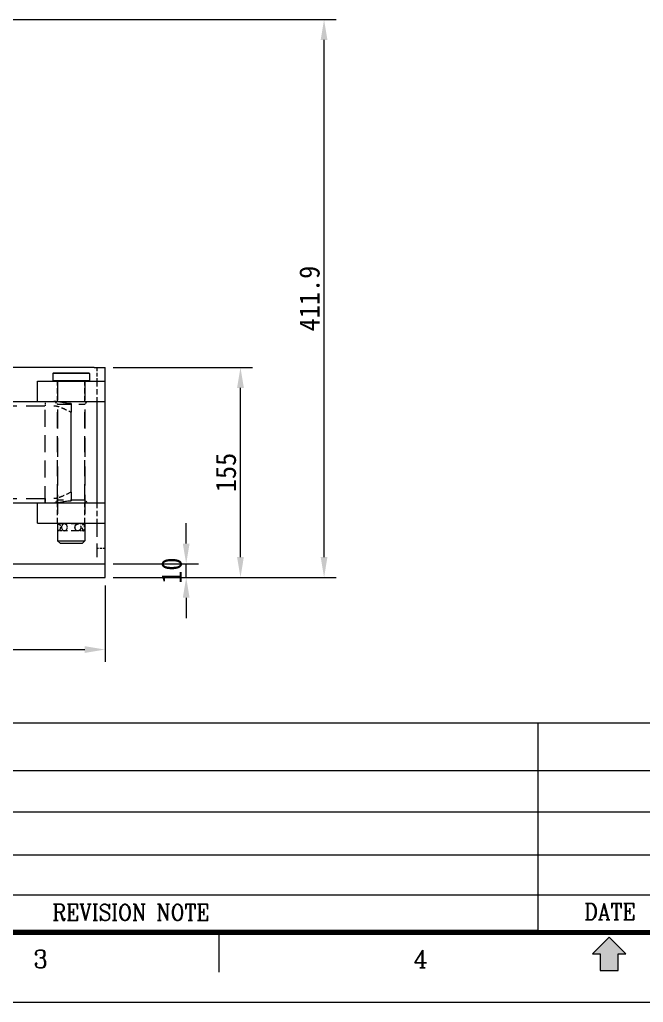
# Model space of a CAD drawing. Header units: millimetres. Extents: x 36 to 2484, y 36 to 1746.
# Drawn here: x 827 to 1288, y 36 to 762 of the extents above; entities that cross this region are included whole.
import ezdxf
from ezdxf.enums import TextEntityAlignment as Align

# ---------------------------------------------------------------- set-up
doc = ezdxf.new("R2010")
doc.units = ezdxf.units.MM
doc.header["$LTSCALE"] = 6
doc.linetypes.add('HIDDEN', pattern=[9.525, 6.35, -3.175])
doc.layers.get('0').update_dxf_attribs({"lineweight": 18})
for name, color, linetype, lineweight in [('SkizziergeometrieWIN-ISO', 7, 'Continuous', 50), ('가는실선_A4', 7, 'Continuous', 5), ('굵은실선_A3', 7, 'Continuous', 18), ('제목(ISO)', 7, 'Continuous', 50)]:
    doc.layers.add(name, color=color, linetype=linetype, lineweight=lineweight)
doc.layers.add('가는실선_A3', color=9, linetype='Continuous', lineweight=5, true_color=0x808080)
doc.layers.add('가는파선_A3', color=7, linetype='HIDDEN', lineweight=13, true_color=0x008000)
doc.styles.add('치수문자_A3(2.5)', font='')
doc.styles.add('텍스트 스타일12', font='tahoma.ttf')
doc.styles.add('텍스트 스타일171', font='ROMANC.shx', dxfattribs={"width": 0.9})
doc.styles.add('텍스트 스타일36', font='ROMANC.shx', dxfattribs={"width": 0.941937})
doc.styles.get('치수문자_A3(2.5)').set_extended_font_data('GulimChe')
doc.dimstyles.new('치수_A3(2.5)', dxfattribs={"dimscale": 6, "dimtxt": 2.5, "dimasz": 2.5, "dimexe": 1.5, "dimexo": 1, "dimgap": 0.5, "dimtad": 1, "dimtoh": 1, "dimdec": 1, "dimrnd": 1e-08, "dimdsep": 46, "dimtxsty": '치수문자_A3(2.5)', "dimcen": 0.09, "dimdle": 10, "dimclrd": 8, "dimclre": 8, "dimclrt": 7, "dimadec": 1, "dimazin": 2, "dimtfac": 0.8, "dimtmove": 0, "dimatfit": 3, "dimfxl": 1, "dimtolj": 1, "dimtzin": 0, "dimlwd": -1, "dimlwe": -1, "dimarcsym": 0})

# ---------------------------------------------------------------- blocks, each defined once
blk = doc.blocks.new('경계 A3_경계')
blk.add_hatch(color=7).paths.add_polyline_path([(211.52, 9.9), (211.52, 11.96), (212.48, 11.96), (210.42, 14.01), (208.36, 11.96), (209.32, 11.96), (209.32, 9.9)])
for p, q in [((210.42, 14.01), (208.36, 11.96)), ((212.48, 11.96), (210.42, 14.01)), ((208.36, 11.96), (209.32, 11.96)), ((209.32, 11.96), (209.32, 9.9)), ((211.52, 9.9), (211.52, 11.96)), ((211.52, 11.96), (212.48, 11.96)), ((209.32, 9.9), (211.52, 9.9))]:
    blk.add_line(p, q)
at = {"color": 7}
for p, q in [((210.42, 14.01), (208.36, 11.96)), ((212.48, 11.96), (210.42, 14.01)), ((208.36, 11.96), (209.32, 11.96)), ((209.32, 11.96), (209.32, 9.9)), ((211.52, 9.9), (211.52, 11.96)), ((211.52, 11.96), (212.48, 11.96)), ((209.32, 9.9), (211.52, 9.9))]:
    blk.add_line(p, q, dxfattribs=at)
at = {"layer": 'SkizziergeometrieWIN-ISO', "lineweight": 18}
blk.add_line((414, 6), (6, 6), dxfattribs=at)
at = {"layer": '가는실선_A3', "color": 7, "lineweight": 60}
blk.add_line((19.02, 14.6), (401.22, 14.6), dxfattribs=at)
at = {"layer": '가는실선_A3', "color": 7}
blk.add_line((162.34, 14.6), (162.34, 9.7), dxfattribs=at)
at = {"layer": '가는실선_A3', "color": 7, "style": '텍스트 스타일36', "width": 0.941937}
for s, p in [('3', (140.38, 11.34)), ('4', (187.21, 11.34))]:
    blk.add_text(s, height=2.2, dxfattribs=at).set_placement(p, align=Align.MIDDLE_CENTER)
blk = doc.blocks.new('제목 블록 A3_표제란')
at = {"layer": '가는실선_A4', "lineweight": 13}
for p, q in [((25.42, 38.66), (269.12, 38.66)), ((208.17, 38.66), (208.17, 13.12)), ((25.42, 32.81), (269.12, 32.81))]:
    blk.add_line(p, q, dxfattribs=at)
at = {"layer": '가는실선_A4', "color": 7}
for p, q in [((269.09, 27.68), (25.42, 27.68)), ((269.12, 22.4), (25.42, 22.4)), ((269.12, 17.47), (52.65, 17.47))]:
    blk.add_line(p, q, dxfattribs=at)
at = {"layer": '가는실선_A4'}
for p, q in [((25.42, 13.12), (407.76, 13.12)), ((208.17, 13.12), (25.42, 13.12))]:
    blk.add_line(p, q, dxfattribs=at)
at = {"layer": '가는실선_A3', "color": 7, "style": '텍스트 스타일12'}
blk.add_attdef('질량\\P1;_001', (38.29, 15.49), '', height=2, dxfattribs=at)
at = {"layer": '가는실선_A4', "color": 7, "style": '텍스트 스타일171', "width": 0.9}
for s, p in [('REVISION NOTE', (148.38, 14.33)), ('DATE', (213.9, 14.44))]:
    blk.add_text(s, height=2, dxfattribs=at).set_placement(p)
at = {"layer": '가는실선_A4', "color": 7, "style": '텍스트 스타일12'}
blk.add_attdef('설명', text='', height=2, dxfattribs=at).set_placement((331.27, 35.73), align=Align.MIDDLE_LEFT)
blk.add_attdef('SCALE_001', (273.43, 32.87), '', height=2, dxfattribs=at)
blk.add_attdef('프로젝트', text='', height=2, dxfattribs=at).set_placement((340.77, 28.27), align=Align.MIDDLE_CENTER)
at = {"layer": '가는실선_A4', "style": '텍스트 스타일12'}
blk.add_attdef('리비전_번호', text='', height=2, dxfattribs=at).set_placement((388.38, 15.27), align=Align.MIDDLE_CENTER)
at = {"layer": '제목(ISO)', "style": '텍스트 스타일12'}
for tag, p in [('관리자', (373.93, 36.39)), ('공급업자', (383.08, 28.64))]:
    blk.add_attdef(tag, text='', height=2, dxfattribs=at).set_placement(p, align=Align.TOP_LEFT)
blk = doc.blocks.new('*D21')
at = {"layer": 'Defpoints', "color": 0, "transparency": 16777216}
for p in [(289.92, 349.82), (889.92, 349.82), (889.92, 296.55)]:
    blk.add_point(p, dxfattribs=at)
at = {"layer": '가는실선_A4', "color": 8, "transparency": 16777216}
for p, q in [((289.92, 343.82), (289.92, 287.55)), ((889.92, 343.82), (889.92, 287.55)), ((304.92, 296.55), (874.92, 296.55))]:
    blk.add_line(p, q, dxfattribs=at)
for points in [[(304.92, 299.05), (304.92, 294.05), (289.92, 296.55)], [(874.92, 299.05), (874.92, 294.05), (889.92, 296.55)]]:
    blk.add_solid(points, dxfattribs=at)
at = {"layer": '가는실선_A4', "color": 7, "transparency": 16777216, "insert": (589.92, 307.22), "char_height": 15, "attachment_point": 5, "style": '치수문자_A3(2.5)'}
blk.add_mtext('\\A1;600', dxfattribs=at)
blk = doc.blocks.new('*D22')
at = {"layer": 'Defpoints', "color": 0, "transparency": 16777216}
for p in [(889.92, 504.82), (990.03, 504.82), (889.92, 349.82)]:
    blk.add_point(p, dxfattribs=at)
at = {"layer": '가는실선_A4', "color": 8, "transparency": 16777216}
for p, q in [((895.92, 504.82), (999.03, 504.82)), ((990.03, 364.82), (990.03, 489.82)), ((895.92, 349.82), (999.03, 349.82))]:
    blk.add_line(p, q, dxfattribs=at)
for points in [[(987.53, 489.82), (992.53, 489.82), (990.03, 504.82)], [(987.53, 364.82), (992.53, 364.82), (990.03, 349.82)]]:
    blk.add_solid(points, dxfattribs=at)
at = {"layer": '가는실선_A4', "color": 7, "transparency": 16777216, "insert": (979.33, 427.32), "char_height": 15, "attachment_point": 5, "rotation": 90, "style": '치수문자_A3(2.5)'}
blk.add_mtext('\\A1;155', dxfattribs=at)
blk = doc.blocks.new('*D23')
at = {"layer": 'Defpoints', "color": 0, "transparency": 16777216}
for p in [(798.74, 761.74), (1051.83, 761.74), (889.92, 349.82)]:
    blk.add_point(p, dxfattribs=at)
at = {"layer": '가는실선_A4', "color": 8, "transparency": 16777216}
for p, q in [((804.74, 761.74), (1060.83, 761.74)), ((1051.83, 364.82), (1051.83, 746.74)), ((895.92, 349.82), (1060.83, 349.82))]:
    blk.add_line(p, q, dxfattribs=at)
for points in [[(1049.33, 746.74), (1054.33, 746.74), (1051.83, 761.74)], [(1049.33, 364.82), (1054.33, 364.82), (1051.83, 349.82)]]:
    blk.add_solid(points, dxfattribs=at)
at = {"layer": '가는실선_A4', "color": 7, "transparency": 16777216, "insert": (1041.13, 555.78), "char_height": 15, "attachment_point": 5, "rotation": 90, "style": '치수문자_A3(2.5)'}
blk.add_mtext('\\A1;411.9', dxfattribs=at)
blk = doc.blocks.new('*D30')
at = {"layer": 'Defpoints', "color": 0, "transparency": 16777216}
for p in [(889.92, 359.82), (949.92, 359.82), (889.92, 349.82)]:
    blk.add_point(p, dxfattribs=at)
at = {"layer": '가는실선_A4', "color": 8, "transparency": 16777216}
for p, q in [((949.92, 374.82), (949.92, 389.82)), ((895.92, 359.82), (958.92, 359.82)), ((949.92, 349.82), (949.92, 359.82)), ((895.92, 349.82), (958.92, 349.82)), ((949.92, 334.82), (949.92, 319.82))]:
    blk.add_line(p, q, dxfattribs=at)
for points in [[(947.42, 374.82), (952.42, 374.82), (949.92, 359.82)], [(947.42, 334.82), (952.42, 334.82), (949.92, 349.82)]]:
    blk.add_solid(points, dxfattribs=at)
at = {"layer": '가는실선_A4', "color": 7, "transparency": 16777216, "insert": (939.22, 354.82), "char_height": 15, "attachment_point": 5, "rotation": 90, "style": '치수문자_A3(2.5)'}
blk.add_mtext('\\A1;10', dxfattribs=at)

msp = doc.modelspace()

# ---------------------------------------------------------------- linework, layer by layer
at = {"layer": '가는파선_A3', "ltscale": 0.068789}
msp.add_line((883.917, 504.819), (883.917, 494.819), dxfattribs=at)
at = {"layer": '가는파선_A3', "ltscale": 0.103234}
for p, q in [((854.917, 479.819), (854.917, 494.819)), ((874.917, 479.819), (874.917, 494.819)), ((883.917, 494.819), (883.917, 479.819)), ((854.917, 389.819), (854.917, 404.819)), ((874.917, 389.819), (874.917, 404.819)), ((883.917, 404.819), (883.917, 389.819))]:
    msp.add_line(p, q, dxfattribs=at)
at = {"layer": '가는파선_A3', "ltscale": 0.367454}
for p, q in [((854.917, 494.819), (854.917, 389.819)), ((874.917, 494.819), (874.917, 389.819))]:
    msp.add_line(p, q, dxfattribs=at)
at = {"layer": '가는파선_A3', "ltscale": 0.021944}
for p, q in [((845.617, 479.819), (845.617, 476.619)), ((845.617, 408.019), (845.617, 404.819))]:
    msp.add_line(p, q, dxfattribs=at)
at = {"layer": '가는파선_A3', "ltscale": 0.328084}
for p, q in [((845.617, 404.819), (845.617, 479.819)), ((883.917, 479.819), (883.917, 404.819))]:
    msp.add_line(p, q, dxfattribs=at)
at = {"layer": '가는파선_A3', "ltscale": 0.019385}
for p, q in [((854.917, 477.819), (852.917, 479.819)), ((874.917, 477.819), (876.917, 479.819)), ((854.917, 406.819), (852.917, 404.819)), ((874.917, 406.819), (876.917, 404.819))]:
    msp.add_line(p, q, dxfattribs=at)
at = {"layer": '가는파선_A3', "ltscale": 0.358754}
for p, q in [((667.654, 476.619), (852.179, 476.619)), ((667.654, 408.019), (852.179, 408.019))]:
    msp.add_line(p, q, dxfattribs=at)
at = {"layer": '가는파선_A3', "ltscale": 0.274855}
for p, q in [((854.917, 477.819), (874.917, 477.819)), ((874.917, 406.819), (854.917, 406.819))]:
    msp.add_line(p, q, dxfattribs=at)
at = {"layer": '가는파선_A3', "ltscale": 0.310586}
for p, q in [((854.917, 406.819), (854.917, 477.819)), ((874.917, 406.819), (874.917, 477.819))]:
    msp.add_line(p, q, dxfattribs=at)
at = {"layer": '가는파선_A3', "ltscale": 0.0307}
for p, q in [((859.798, 389.319), (855.658, 389.319)), ((874.175, 389.319), (870.036, 389.319)), ((859.798, 384.319), (855.658, 384.319)), ((874.175, 384.319), (870.036, 384.319))]:
    msp.add_line(p, q, dxfattribs=at)
at = {"layer": '가는파선_A3', "ltscale": 0.137678}
for p, q in [((870.036, 389.319), (859.798, 389.319)), ((870.036, 384.319), (859.798, 384.319))]:
    msp.add_line(p, q, dxfattribs=at)
at = {"layer": '가는파선_A3', "ltscale": 0.262467}
msp.add_line((883.917, 389.819), (883.917, 359.819), dxfattribs=at)
at = {"layer": '가는파선_A3', "ltscale": 0.041233}
msp.add_line((889.917, 371.086), (883.917, 371.086), dxfattribs=at)
at = {"layer": '가는파선_A3', "ltscale": 0.102128}
msp.add_open_spline([(852.179, 476.619), (852.972, 476.619), (853.884, 476.461), (855.783, 475.942), (856.77, 475.583), (858.798, 474.763), (860.03, 474.204), (862.516, 473.017), (863.77, 472.39), (864.917, 471.819)], degree=3, knots=[-1.4013318, -1.4013318, -1.4013318, -1.4013318, -1.0849597, -1.0849597, -0.7685876, -0.7685876, -0.3842938, -0.3842938, 0, 0, 0, 0], dxfattribs=at)
at = {"layer": '가는파선_A3', "ltscale": 0.10213}
msp.add_open_spline([(864.917, 412.819), (862.77, 411.748), (860.459, 410.587), (857.161, 409.199), (856.089, 408.796), (854.049, 408.207), (853.081, 408.019), (852.179, 408.019)], degree=3, knots=[-4.5300204, -4.5300204, -4.5300204, -4.5300204, -3.8103094, -3.8103094, -3.4504539, -3.4504539, -3.0905984, -3.0905984, -3.0905984, -3.0905984], dxfattribs=at)
at = {"layer": '가는파선_A3', "ltscale": 0.108529}
for points in [[(856.897, 386.819), (856.897, 387.134), (856.857, 387.469), (856.704, 388.085), (856.592, 388.365), (856.351, 388.808), (856.207, 389), (855.919, 389.255), (855.777, 389.319), (855.539, 389.319), (855.427, 389.255), (855.25, 389), (855.183, 388.808), (855.089, 388.365), (855.056, 388.085), (855.016, 387.469), (855.007, 387.134), (855.007, 386.503), (855.016, 386.168), (855.056, 385.552), (855.089, 385.272), (855.183, 384.83), (855.25, 384.637), (855.427, 384.382), (855.539, 384.319), (855.777, 384.319), (855.919, 384.382), (856.207, 384.637), (856.351, 384.83), (856.592, 385.272), (856.704, 385.552), (856.857, 386.168), (856.897, 386.503), (856.897, 386.819)], [(867.726, 386.819), (867.726, 386.503), (867.789, 386.168), (868.039, 385.552), (868.226, 385.272), (868.647, 384.83), (868.909, 384.637), (869.468, 384.382), (869.765, 384.319), (870.307, 384.319), (870.587, 384.382), (871.085, 384.637), (871.304, 384.83), (871.644, 385.272), (871.787, 385.552), (871.975, 386.168), (872.021, 386.503), (872.021, 387.134), (871.975, 387.469), (871.787, 388.085), (871.644, 388.365), (871.304, 388.808), (871.085, 389), (870.587, 389.255), (870.307, 389.319), (869.765, 389.319), (869.468, 389.255), (868.909, 389), (868.647, 388.808), (868.226, 388.365), (868.039, 388.085), (867.789, 387.469), (867.726, 387.134), (867.726, 386.819)], [(874.826, 386.819), (874.826, 386.503), (874.818, 386.168), (874.778, 385.552), (874.744, 385.272), (874.651, 384.83), (874.584, 384.637), (874.406, 384.382), (874.295, 384.319), (874.056, 384.319), (873.914, 384.382), (873.627, 384.637), (873.482, 384.83), (873.241, 385.272), (873.129, 385.552), (872.977, 386.168), (872.937, 386.503), (872.937, 387.134), (872.977, 387.469), (873.129, 388.085), (873.241, 388.365), (873.482, 388.808), (873.627, 389), (873.914, 389.255), (874.056, 389.319), (874.295, 389.319), (874.406, 389.255), (874.584, 389), (874.651, 388.808), (874.744, 388.365), (874.778, 388.085), (874.818, 387.469), (874.826, 387.134), (874.826, 386.819)]]:
    msp.add_open_spline(points, degree=3, knots=[0, 0, 0, 0, 0.0946121, 0.0946121, 0.1892241, 0.1892241, 0.2838229, 0.2838229, 0.3784218, 0.3784218, 0.4730206, 0.4730206, 0.5676194, 0.5676194, 0.6622315, 0.6622315, 0.7568436, 0.7568436, 0.8514556, 0.8514556, 0.9460677, 0.9460677, 1.0406665, 1.0406665, 1.1352653, 1.1352653, 1.2298642, 1.2298642, 1.324463, 1.324463, 1.419075, 1.419075, 1.5136871, 1.5136871, 1.5136871, 1.5136871], dxfattribs=at)
at = {"layer": '굵은실선_A3'}
for p, q in [((881.917, 504.819), (814.917, 504.819)), ((851.917, 500.819), (851.417, 500.319)), ((851.917, 500.819), (877.917, 500.819)), ((877.917, 500.819), (878.417, 500.319)), ((881.917, 504.819), (889.917, 504.819)), ((889.917, 494.819), (889.917, 504.819)), ((839.917, 479.819), (839.917, 494.819)), ((839.917, 494.819), (889.917, 494.819)), ((878.417, 500.319), (851.417, 500.319)), ((851.417, 500.319), (851.417, 495.319)), ((851.417, 495.319), (878.417, 495.319)), ((851.917, 494.819), (851.417, 495.319)), ((877.917, 494.819), (878.417, 495.319)), ((878.417, 500.319), (878.417, 495.319)), ((889.917, 479.819), (889.917, 494.819)), ((667.654, 479.819), (844.551, 479.819)), ((844.551, 479.819), (889.917, 479.819)), ((884.217, 404.819), (884.217, 479.819)), ((889.917, 404.819), (889.917, 479.819)), ((864.917, 478.219), (864.917, 471.819)), ((864.917, 412.819), (864.917, 471.819)), ((864.917, 412.819), (864.917, 406.419)), ((667.654, 404.819), (844.551, 404.819)), ((839.917, 389.819), (839.917, 404.819)), ((844.551, 404.819), (889.917, 404.819)), ((889.917, 389.819), (889.917, 404.819)), ((839.917, 389.819), (889.917, 389.819)), ((854.917, 389.819), (854.917, 376.819)), ((874.917, 389.819), (874.917, 376.819)), ((889.917, 359.819), (889.917, 389.819)), ((854.917, 376.819), (874.917, 376.819)), ((856.917, 374.819), (854.917, 376.819)), ((872.917, 374.819), (856.917, 374.819)), ((872.917, 374.819), (874.917, 376.819)), ((289.917, 359.819), (889.917, 359.819)), ((889.917, 349.819), (889.917, 359.819)), ((289.917, 349.819), (889.917, 349.819))]:
    msp.add_line(p, q, dxfattribs=at)
for points, knots in [([(864.917, 478.219), (863.783, 478.219), (862.621, 478.298), (860.318, 478.582), (859.175, 478.783), (855.891, 479.399), (853.867, 479.818), (852.179, 479.819)], [2.7011615, 2.7011615, 2.7011615, 2.7011615, 3.0412429, 3.0412429, 3.3813242, 3.3813242, 4.0546193, 4.0546193, 4.0546193, 4.0546193]), ([(852.179, 404.819), (853.867, 404.819), (855.891, 405.238), (859.175, 405.854), (860.318, 406.055), (862.621, 406.339), (863.783, 406.419), (864.917, 406.419)], [6.7500266, 6.7500266, 6.7500266, 6.7500266, 7.4233216, 7.4233216, 7.763403, 7.763403, 8.1034844, 8.1034844, 8.1034844, 8.1034844]), ([(857.813, 386.819), (857.813, 387.134), (857.858, 387.469), (858.047, 388.085), (858.19, 388.365), (858.529, 388.808), (858.749, 389), (859.247, 389.255), (859.527, 389.319), (860.069, 389.319), (860.365, 389.255), (860.924, 389), (861.186, 388.808), (861.607, 388.365), (861.794, 388.085), (862.045, 387.469), (862.108, 387.134), (862.108, 386.503), (862.045, 386.168), (861.794, 385.552), (861.607, 385.272), (861.186, 384.83), (860.924, 384.637), (860.365, 384.382), (860.069, 384.319), (859.527, 384.319), (859.247, 384.382), (858.749, 384.637), (858.529, 384.83), (858.19, 385.272), (858.047, 385.552), (857.858, 386.168), (857.813, 386.503), (857.813, 386.819)], [0, 0, 0, 0, 0.0946121, 0.0946121, 0.1892241, 0.1892241, 0.2838229, 0.2838229, 0.3784218, 0.3784218, 0.4730206, 0.4730206, 0.5676194, 0.5676194, 0.6622315, 0.6622315, 0.7568436, 0.7568436, 0.8514556, 0.8514556, 0.9460677, 0.9460677, 1.0406665, 1.0406665, 1.1352653, 1.1352653, 1.2298642, 1.2298642, 1.324463, 1.324463, 1.419075, 1.419075, 1.5136871, 1.5136871, 1.5136871, 1.5136871])]:
    msp.add_open_spline(points, degree=3, knots=knots, dxfattribs=at)

# ---------------------------------------------------------------- block references
at = {"xscale": 6, "yscale": 6, "zscale": 6}
for name, p in [('경계 A3_경계', (0, 0)), ('제목 블록 A3_표제란', (-39.279, 10.418))]:
    msp.add_blockref(name, p, dxfattribs=at)

# ---------------------------------------------------------------- dimensions: what is measured, and where the dimension line sits
at = {"layer": '가는실선_A4', "color": 8, "true_color": 0x808080}
for base, p1, p2, angle, override, picture, middle in [((1051.833, 761.741), (889.917, 349.819), (798.737, 761.741), 90, {"dimgap": 0.5, "dimtoh": 0, "dimdec": 1, "dimtol": 0, "dimlim": 0, "dimtp": 0, "dimtm": 0, "dimtdec": 2, "dimtofl": 0, "dimatfit": 1}, '*D23', (1051.833, 555.78)), ((990.028, 504.819), (889.917, 349.819), (889.917, 504.819), 90, {"dimgap": 0.5, "dimtoh": 0, "dimdec": 1, "dimtol": 0, "dimlim": 0, "dimtp": 0, "dimtm": 0, "dimtdec": 2, "dimtofl": 0, "dimatfit": 1}, '*D22', (990.028, 427.319)), ((949.917, 359.819), (889.917, 349.819), (889.917, 359.819), 270, {"dimgap": 0.5, "dimtoh": 0, "dimdec": 1, "dimtol": 0, "dimlim": 0, "dimtp": 0, "dimtm": 0, "dimtdec": 2, "dimtofl": 1, "dimatfit": 1}, '*D30', (949.917, 354.819)), ((889.917, 296.553), (289.917, 349.819), (889.917, 349.819), 180, {"dimgap": 0.5, "dimtoh": 0, "dimdec": 1, "dimtol": 0, "dimlim": 0, "dimtp": 0, "dimtm": 0, "dimtdec": 2, "dimtofl": 0, "dimatfit": 1}, '*D21', (589.917, 296.553))]:
    dim = msp.add_linear_dim(base=base, p1=p1, p2=p2, angle=angle, dimstyle='치수_A3(2.5)', override=override, dxfattribs=at)
    dim.commit()
    dim.dimension.update_dxf_attribs({"geometry": picture, "text_midpoint": middle, "dimtype": 160})

doc.saveas('drawing.dxf')
